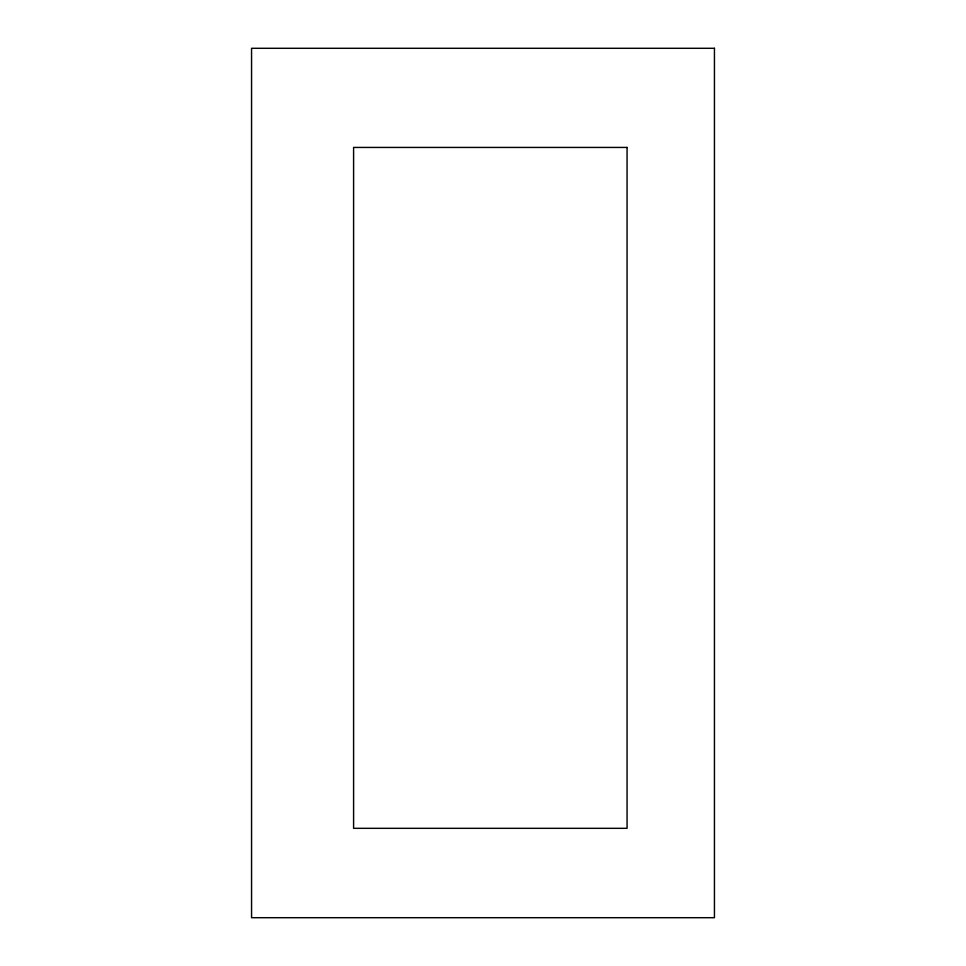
<?xml version="1.0" encoding="UTF-8"?>
<svg xmlns="http://www.w3.org/2000/svg" width="966" height="966" viewBox="0 0 966 966"><rect width="100%" height="100%" fill="white"/><g stroke="black" fill="none" stroke-linecap="round" stroke-linejoin="round"><path stroke-width="1.45" d="M714.442 48.3L251.558 48.3L251.558 917.7L714.442 917.7L714.442 48.3M627.067 147.436L353.592 147.436L353.592 828.321L627.067 828.321L627.067 147.436"/></g></svg>
